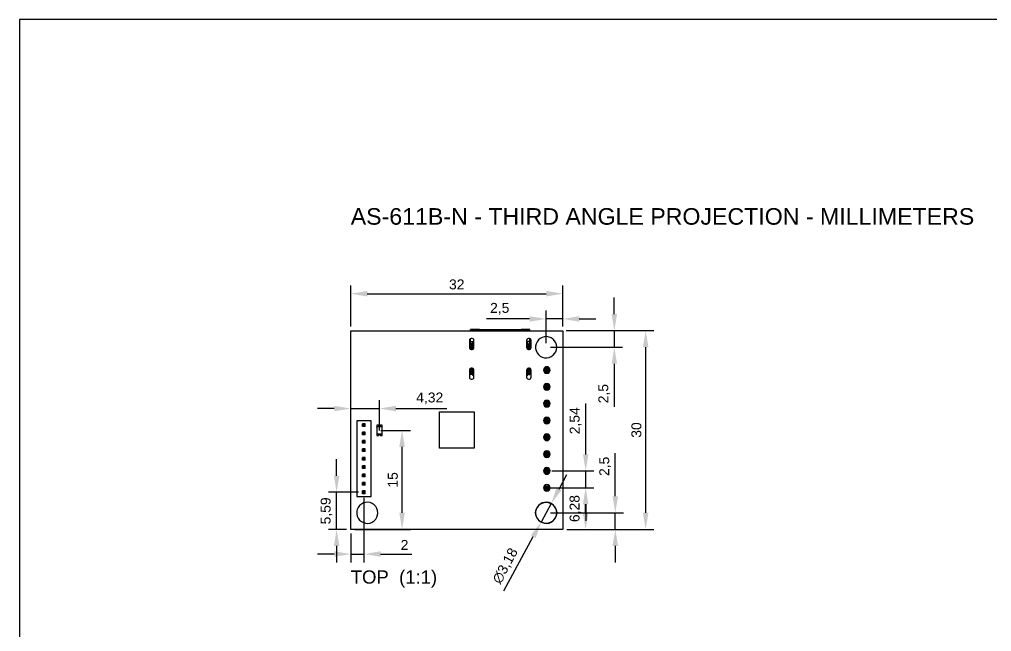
# Model space of a CAD drawing. Header units: millimetres. Extents: x -50 to 227, y -72 to 118.
# Drawn here: x -50 to 96.7, y 25.6 to 118 of the extents above; entities that cross this region are included whole.
import ezdxf

# ---------------------------------------------------------------- set-up
doc = ezdxf.new("R2010")
doc.units = ezdxf.units.MM
for name, color, linetype in [('LABELS', 7, 'Continuous'), ('SHEET_A4', 7, 'Continuous'), ('VISIBLE', 7, 'Continuous')]:
    doc.layers.add(name, color=color, linetype=linetype)
doc.styles.get("Standard").update_dxf_attribs({"font": 'arial.ttf'})
doc.dimstyles.get("Standard").update_dxf_attribs({"dimtxt": 2.5, "dimasz": 2.5, "dimexe": 1.25, "dimexo": 0.625, "dimtad": 1, "dimcen": 2.5, "dimazin": 3, "dimtfac": 1, "dimtmove": 0, "dimatfit": 3})

# ---------------------------------------------------------------- blocks, each defined once
blk = doc.blocks.new('*D0')
at = {"color": 0, "lineweight": -2, "transparency": 16777216}
for p, q in [((29.5, 69.13), (29.5, 74.03)), ((32, 71.63), (32, 74.03)), ((27, 72.78), (20.48, 72.78)), ((32, 72.78), (29.5, 72.78)), ((34.5, 72.78), (37, 72.78))]:
    blk.add_line(p, q, dxfattribs=at)
at = {"color": 0, "transparency": 16777216}
for points in [[(27, 73.2), (27, 72.37), (29.5, 72.78)], [(34.5, 73.2), (34.5, 72.37), (32, 72.78)]]:
    blk.add_solid(points, dxfattribs=at)
at = {"layer": 'Defpoints', "color": 0, "transparency": 16777216}
for p in [(29.5, 72.78), (32, 71.01), (29.5, 68.51)]:
    blk.add_point(p, dxfattribs=at)
at = {"color": 0, "transparency": 16777216, "insert": (22.49, 74.31), "char_height": 1.5, "attachment_point": 5}
blk.add_mtext('2,5', dxfattribs=at)
blk = doc.blocks.new('*D2')
at = {"color": 0, "lineweight": -2, "transparency": 16777216}
for p, q in [((39.93, 46.01), (39.93, 52.53)), ((30.13, 43.51), (41.18, 43.51)), ((39.93, 41.01), (39.93, 43.51)), ((32.63, 41.01), (41.18, 41.01)), ((39.93, 38.51), (39.93, 36.01))]:
    blk.add_line(p, q, dxfattribs=at)
at = {"color": 0, "transparency": 16777216}
for points in [[(39.51, 46.01), (40.35, 46.01), (39.93, 43.51)], [(39.51, 38.51), (40.35, 38.51), (39.93, 41.01)]]:
    blk.add_solid(points, dxfattribs=at)
at = {"layer": 'Defpoints', "color": 0, "transparency": 16777216}
for p in [(29.5, 43.51), (39.93, 43.51), (32, 41.01)]:
    blk.add_point(p, dxfattribs=at)
at = {"color": 0, "transparency": 16777216, "insert": (38.4, 50.52), "char_height": 1.5, "attachment_point": 5, "rotation": 90}
blk.add_mtext('2,5', dxfattribs=at)
blk = doc.blocks.new('*D3')
at = {"color": 0, "lineweight": -2, "transparency": 16777216}
for p, q in [((30.1, 47.29), (36.7, 47.29)), ((35.45, 43.51), (35.45, 44.79)), ((32.63, 41.01), (36.7, 41.01))]:
    blk.add_line(p, q, dxfattribs=at)
at = {"color": 0, "transparency": 16777216}
for points in [[(35.03, 44.79), (35.87, 44.79), (35.45, 47.29)], [(35.03, 43.51), (35.87, 43.51), (35.45, 41.01)]]:
    blk.add_solid(points, dxfattribs=at)
at = {"layer": 'Defpoints', "color": 0, "transparency": 16777216}
for p in [(29.48, 47.29), (35.45, 47.29), (32, 41.01)]:
    blk.add_point(p, dxfattribs=at)
at = {"color": 0, "transparency": 16777216, "insert": (33.92, 44.15), "char_height": 1.5, "attachment_point": 5, "rotation": 90}
blk.add_mtext('6,28', dxfattribs=at)
blk = doc.blocks.new('*D4')
at = {"color": 0, "lineweight": -2, "transparency": 16777216}
for p, q in [((35.46, 52.33), (35.46, 59.99)), ((30.35, 49.83), (36.71, 49.83)), ((35.46, 47.29), (35.46, 49.83)), ((30.23, 47.29), (36.71, 47.29)), ((35.46, 44.79), (35.46, 42.29))]:
    blk.add_line(p, q, dxfattribs=at)
at = {"color": 0, "transparency": 16777216}
for points in [[(35.05, 52.33), (35.88, 52.33), (35.46, 49.83)], [(35.05, 44.79), (35.88, 44.79), (35.46, 47.29)]]:
    blk.add_solid(points, dxfattribs=at)
at = {"layer": 'Defpoints', "color": 0, "transparency": 16777216}
for p in [(29.73, 49.83), (35.46, 49.83), (29.6, 47.29)]:
    blk.add_point(p, dxfattribs=at)
at = {"color": 0, "transparency": 16777216, "insert": (33.94, 57.41), "char_height": 1.5, "attachment_point": 5, "rotation": 90}
blk.add_mtext('2,54', dxfattribs=at)
blk = doc.blocks.new('*D5')
at = {"color": 0, "lineweight": -2, "transparency": 16777216}
for p, q in [((39.78, 73.51), (39.78, 76.01)), ((32.63, 71.01), (41.03, 71.01)), ((39.78, 71.01), (39.78, 68.51)), ((30.13, 68.51), (41.03, 68.51)), ((39.78, 66.01), (39.78, 59.49))]:
    blk.add_line(p, q, dxfattribs=at)
at = {"color": 0, "transparency": 16777216}
for points in [[(39.37, 73.51), (40.2, 73.51), (39.78, 71.01)], [(39.37, 66.01), (40.2, 66.01), (39.78, 68.51)]]:
    blk.add_solid(points, dxfattribs=at)
at = {"layer": 'Defpoints', "color": 0, "transparency": 16777216}
for p in [(32, 71.01), (29.5, 68.51), (39.78, 68.51)]:
    blk.add_point(p, dxfattribs=at)
at = {"color": 0, "transparency": 16777216, "insert": (38.26, 61.5), "char_height": 1.5, "attachment_point": 5, "rotation": 90}
blk.add_mtext('2,5', dxfattribs=at)
blk = doc.blocks.new('*D6')
at = {"color": 0, "lineweight": -2, "transparency": 16777216}
for p, q in [((32.51, 71.01), (45.76, 71.01)), ((44.51, 68.51), (44.51, 43.51)), ((32.63, 41.01), (45.76, 41.01))]:
    blk.add_line(p, q, dxfattribs=at)
at = {"color": 0, "transparency": 16777216}
for points in [[(44.1, 68.51), (44.93, 68.51), (44.51, 71.01)], [(44.1, 43.51), (44.93, 43.51), (44.51, 41.01)]]:
    blk.add_solid(points, dxfattribs=at)
at = {"layer": 'Defpoints', "color": 0, "transparency": 16777216}
for p in [(31.89, 71.01), (32, 41.01), (44.51, 41.01)]:
    blk.add_point(p, dxfattribs=at)
at = {"color": 0, "transparency": 16777216, "insert": (43.12, 56.01), "char_height": 1.5, "attachment_point": 5, "rotation": 90}
blk.add_mtext('30', dxfattribs=at)
blk = doc.blocks.new('*D7')
at = {"color": 0, "lineweight": -2, "transparency": 16777216}
for p, q in [((0, 71.63), (0, 77.84)), ((32, 71.63), (32, 77.84)), ((2.5, 76.59), (29.5, 76.59))]:
    blk.add_line(p, q, dxfattribs=at)
at = {"color": 0, "transparency": 16777216}
for points in [[(2.5, 77.01), (2.5, 76.17), (0, 76.59)], [(29.5, 77.01), (29.5, 76.17), (32, 76.59)]]:
    blk.add_solid(points, dxfattribs=at)
at = {"layer": 'Defpoints', "color": 0, "transparency": 16777216}
for p in [(32, 76.59), (0, 71.01), (32, 71.01)]:
    blk.add_point(p, dxfattribs=at)
at = {"color": 0, "transparency": 16777216, "insert": (16, 77.98), "char_height": 1.5, "attachment_point": 5}
blk.add_mtext('32', dxfattribs=at)
blk = doc.blocks.new('*D8')
at = {"color": 0, "lineweight": -2, "transparency": 16777216}
for p, q in [((-2.13, 49.1), (-2.13, 51.6)), ((1.17, 46.6), (-3.38, 46.6)), ((-2.13, 41.01), (-2.13, 46.6)), ((-0.63, 41.01), (-3.38, 41.01)), ((-2.13, 38.51), (-2.13, 36.01))]:
    blk.add_line(p, q, dxfattribs=at)
at = {"color": 0, "transparency": 16777216}
for points in [[(-2.54, 49.1), (-1.71, 49.1), (-2.13, 46.6)], [(-2.54, 38.51), (-1.71, 38.51), (-2.13, 41.01)]]:
    blk.add_solid(points, dxfattribs=at)
at = {"layer": 'Defpoints', "color": 0, "transparency": 16777216}
for p in [(-2.13, 46.6), (1.8, 46.6), (0, 41.01)]:
    blk.add_point(p, dxfattribs=at)
at = {"color": 0, "transparency": 16777216, "insert": (-3.65, 43.8), "char_height": 1.5, "attachment_point": 5, "rotation": 90}
blk.add_mtext('5,59', dxfattribs=at)
blk = doc.blocks.new('*D9')
at = {"color": 0, "lineweight": -2, "transparency": 16777216}
for p, q in [((2, 45.77), (2, 36.03)), ((0, 40.38), (0, 36.03)), ((-2.5, 37.28), (-5, 37.28)), ((0, 37.28), (2, 37.28)), ((4.5, 37.28), (9.24, 37.28))]:
    blk.add_line(p, q, dxfattribs=at)
at = {"color": 0, "transparency": 16777216}
for points in [[(-2.5, 37.7), (-2.5, 36.86), (0, 37.28)], [(4.5, 37.7), (4.5, 36.86), (2, 37.28)]]:
    blk.add_solid(points, dxfattribs=at)
at = {"layer": 'Defpoints', "color": 0, "transparency": 16777216}
for p in [(2, 46.39), (0, 41.01), (2, 37.28)]:
    blk.add_point(p, dxfattribs=at)
at = {"color": 0, "transparency": 16777216, "insert": (8.12, 38.66), "char_height": 1.5, "attachment_point": 5}
blk.add_mtext('2', dxfattribs=at)
blk = doc.blocks.new('*D10')
at = {"color": 0, "lineweight": -2, "transparency": 16777216}
for p, q in [((4.55, 55.96), (9, 55.96)), ((7.75, 43.51), (7.75, 53.46)), ((0.63, 41.01), (9, 41.01))]:
    blk.add_line(p, q, dxfattribs=at)
at = {"color": 0, "transparency": 16777216}
for points in [[(7.33, 53.46), (8.17, 53.46), (7.75, 55.96)], [(7.33, 43.51), (8.17, 43.51), (7.75, 41.01)]]:
    blk.add_solid(points, dxfattribs=at)
at = {"layer": 'Defpoints', "color": 0, "transparency": 16777216}
for p in [(3.92, 55.96), (7.75, 55.96), (0, 41.01)]:
    blk.add_point(p, dxfattribs=at)
at = {"color": 0, "transparency": 16777216, "insert": (6.36, 48.48), "char_height": 1.5, "attachment_point": 5, "rotation": 90}
blk.add_mtext('15', dxfattribs=at)
blk = doc.blocks.new('*D11')
at = {"color": 0, "lineweight": -2, "transparency": 16777216}
for p, q in [((0, 41.63), (0, 60.5)), ((4.32, 55.93), (4.32, 60.5)), ((-2.5, 59.25), (-5, 59.25)), ((0, 59.25), (4.32, 59.25)), ((6.82, 59.25), (14.52, 59.25))]:
    blk.add_line(p, q, dxfattribs=at)
at = {"color": 0, "transparency": 16777216}
for points in [[(-2.5, 59.67), (-2.5, 58.83), (0, 59.25)], [(6.82, 59.67), (6.82, 58.83), (4.32, 59.25)]]:
    blk.add_solid(points, dxfattribs=at)
at = {"layer": 'Defpoints', "color": 0, "transparency": 16777216}
for p in [(4.32, 59.25), (4.32, 55.31), (0, 41.01)]:
    blk.add_point(p, dxfattribs=at)
at = {"color": 0, "transparency": 16777216, "insert": (11.92, 60.78), "char_height": 1.5, "attachment_point": 5}
blk.add_mtext('4,32', dxfattribs=at)
blk = doc.blocks.new('*D13')
at = {"color": 0, "lineweight": -2, "transparency": 16777216}
for p, q in [((31.45, 47.1), (32.64, 49.3)), ((30.26, 44.91), (28.74, 42.11)), ((23.13, 31.75), (27.55, 39.91))]:
    blk.add_line(p, q, dxfattribs=at)
at = {"color": 0, "transparency": 16777216}
for points in [[(31.08, 47.3), (31.81, 46.91), (30.26, 44.91)], [(27.19, 40.11), (27.92, 39.71), (28.74, 42.11)]]:
    blk.add_solid(points, dxfattribs=at)
at = {"layer": 'Defpoints', "color": 0, "transparency": 16777216}
for p in [(30.26, 44.91), (28.74, 42.11)]:
    blk.add_point(p, dxfattribs=at)
at = {"color": 0, "transparency": 16777216, "insert": (23.38, 35.47), "char_height": 1.5, "attachment_point": 5, "rotation": 61.5594}
blk.add_mtext('∅3,18', dxfattribs=at)

msp = doc.modelspace()

# ---------------------------------------------------------------- linework, layer by layer
msp.add_circle((29.5, 43.508), 1.591)
at = {"layer": 'SHEET_A4'}
msp.add_lwpolyline([(-50, -72), (227, -72), (227, 118), (-50, 118)], close=True, dxfattribs=at)
at = {"layer": 'VISIBLE'}
for points in [[(0, 41.008), (0, 71.008)], [(0, 71.008), (32, 71.008)], [(18.1, 71.208), (18.126, 71.208), (18.201, 71.208), (18.489, 71.208), (19.43, 71.208)], [(19.43, 71.208), (18.489, 71.208), (18.201, 71.208), (18.126, 71.208), (18.1, 71.208)], [(18.1, 71.008), (18.1, 71.208)], [(18.1, 71.008), (18.1, 71.208)], [(19.43, 71.208), (18.596, 71.208), (18.34, 71.208), (18.273, 71.208), (18.25, 71.208)], [(18.25, 71.208), (18.273, 71.208), (18.34, 71.208), (18.596, 71.208), (19.43, 71.208)], [(19.43, 71.208), (22.9, 71.208)], [(19.43, 71.208), (25.71, 71.208)], [(22.9, 71.208), (22.9, 71.008)], [(22.92, 71.208), (25.71, 71.208)], [(22.92, 71.008), (22.92, 71.208)], [(25.71, 71.208), (26.544, 71.208), (26.8, 71.208), (26.867, 71.208), (26.89, 71.208)], [(27.04, 71.208), (27.014, 71.208), (26.939, 71.208), (26.65, 71.208), (25.71, 71.208)], [(26.89, 71.208), (26.867, 71.208), (26.8, 71.208), (26.544, 71.208), (25.71, 71.208)], [(25.71, 71.208), (26.65, 71.208), (26.939, 71.208), (27.014, 71.208), (27.04, 71.208)], [(27.04, 71.008), (27.04, 71.208)], [(27.04, 71.008), (27.04, 71.208)], [(32, 71.008), (32, 41.008)], [(18.6, 69.508), (18.565, 69.659), (18.468, 69.781), (18.328, 69.849), (18.172, 69.849), (18.032, 69.781), (17.935, 69.659), (17.9, 69.508)], [(17.9, 69.508), (17.9, 68.508)], [(18.1, 69.358), (18.1, 69.824)], [(18.1, 69.358), (18.1, 69.824)], [(18.1, 69.008), (18.1, 69.012), (18.1, 69.025), (18.1, 69.046), (18.1, 69.073), (18.1, 69.107), (18.1, 69.144), (18.1, 69.183), (18.1, 69.222), (18.1, 69.259), (18.1, 69.292), (18.1, 69.319), (18.1, 69.34), (18.1, 69.353), (18.1, 69.358)], [(18.1, 69.358), (18.133, 69.358), (18.231, 69.358), (18.6, 69.358)], [(18.1, 69.008), (18.109, 69.008)], [(18.4, 69.008), (18.1, 69.008)], [(18.1, 69.008), (18.1, 69.008)], [(18.1, 68.208), (18.1, 69.008)], [(18.391, 69.008), (18.109, 69.008)], [(18.109, 69.008), (18.115, 68.994), (18.121, 68.949), (18.126, 68.808)], [(18.374, 68.808), (18.379, 68.949), (18.385, 68.994), (18.391, 69.008)], [(18.391, 69.008), (18.4, 69.008)], [(18.4, 69.008), (18.4, 69.012), (18.4, 69.025), (18.4, 69.046), (18.4, 69.073), (18.4, 69.107), (18.4, 69.144), (18.4, 69.182), (18.4, 69.221), (18.4, 69.258), (18.4, 69.292), (18.4, 69.319), (18.4, 69.34), (18.4, 69.353), (18.4, 69.358)], [(18.4, 69.008), (18.4, 69.008)], [(18.4, 69.008), (18.4, 68.208)], [(18.6, 68.508), (18.6, 69.508)], [(27.24, 69.508), (27.205, 69.659), (27.108, 69.781), (26.968, 69.849), (26.812, 69.849), (26.672, 69.781), (26.575, 69.659), (26.54, 69.508)], [(26.54, 69.508), (26.54, 68.508)], [(27.04, 69.358), (27.007, 69.358), (26.908, 69.358), (26.54, 69.358)], [(26.74, 69.008), (26.74, 69.012), (26.74, 69.025), (26.74, 69.046), (26.74, 69.073), (26.74, 69.107), (26.74, 69.144), (26.74, 69.182), (26.74, 69.221), (26.74, 69.258), (26.74, 69.292), (26.74, 69.319), (26.74, 69.34), (26.74, 69.353), (26.74, 69.358)], [(26.74, 69.008), (27.04, 69.008)], [(26.74, 69.008), (26.749, 69.008)], [(26.74, 69.008), (26.74, 69.008)], [(26.74, 68.208), (26.74, 69.008)], [(26.749, 69.008), (27.031, 69.008)], [(26.749, 69.008), (26.755, 68.994), (26.761, 68.949), (26.766, 68.808)], [(27.014, 68.808), (27.019, 68.949), (27.025, 68.994), (27.031, 69.008)], [(27.031, 69.008), (27.04, 69.008)], [(27.04, 69.358), (27.04, 69.824)], [(27.04, 69.358), (27.04, 69.824)], [(27.04, 69.008), (27.04, 69.012), (27.04, 69.025), (27.04, 69.046), (27.04, 69.073), (27.04, 69.107), (27.04, 69.144), (27.04, 69.183), (27.04, 69.222), (27.04, 69.259), (27.04, 69.292), (27.04, 69.319), (27.04, 69.34), (27.04, 69.353), (27.04, 69.358)], [(27.04, 69.008), (27.04, 69.008)], [(27.04, 69.008), (27.04, 68.208)], [(27.24, 68.508), (27.24, 69.508)], [(31.1, 68.508), (31.063, 68.851), (30.952, 69.179), (30.774, 69.476), (30.536, 69.727), (30.249, 69.921), (29.928, 70.049), (29.587, 70.105), (29.241, 70.086), (28.908, 69.994), (28.602, 69.832), (28.338, 69.608), (28.129, 69.332), (27.984, 69.018), (27.909, 68.681), (27.909, 68.335), (27.984, 67.997), (28.129, 67.683), (28.338, 67.407), (28.602, 67.183), (28.908, 67.021), (29.241, 66.929), (29.587, 66.91), (29.928, 66.966), (30.249, 67.094), (30.536, 67.288), (30.774, 67.539), (30.952, 67.836), (31.063, 68.164), (31.1, 68.508)], [(17.9, 68.508), (17.935, 68.356), (18.032, 68.234), (18.172, 68.166), (18.328, 68.166), (18.468, 68.234), (18.565, 68.356), (18.6, 68.508)], [(18.1, 68.191), (18.1, 68.194), (18.1, 68.196), (18.1, 68.197), (18.1, 68.199), (18.1, 68.201), (18.1, 68.202), (18.1, 68.203), (18.1, 68.205), (18.1, 68.205), (18.1, 68.206), (18.1, 68.207), (18.1, 68.207), (18.1, 68.208), (18.1, 68.208)], [(18.109, 68.208), (18.1, 68.208)], [(18.126, 68.408), (18.121, 68.266), (18.115, 68.222), (18.109, 68.208)], [(18.391, 68.208), (18.109, 68.208)], [(18.126, 68.808), (18.126, 68.408)], [(18.374, 68.408), (18.374, 68.808)], [(18.391, 68.208), (18.385, 68.222), (18.379, 68.266), (18.374, 68.408)], [(18.4, 68.208), (18.391, 68.208)], [(18.4, 68.191), (18.4, 68.193), (18.4, 68.196), (18.4, 68.197), (18.4, 68.199), (18.4, 68.201), (18.4, 68.202), (18.4, 68.203), (18.4, 68.205), (18.4, 68.205), (18.4, 68.206), (18.4, 68.207), (18.4, 68.207), (18.4, 68.208), (18.4, 68.208)], [(26.54, 68.508), (26.575, 68.356), (26.672, 68.234), (26.812, 68.166), (26.968, 68.166), (27.108, 68.234), (27.205, 68.356), (27.24, 68.508)], [(26.749, 68.208), (26.74, 68.208)], [(26.74, 68.191), (26.74, 68.194), (26.74, 68.196), (26.74, 68.197), (26.74, 68.199), (26.74, 68.201), (26.74, 68.202), (26.74, 68.203), (26.74, 68.205), (26.74, 68.205), (26.74, 68.206), (26.74, 68.207), (26.74, 68.207), (26.74, 68.208), (26.74, 68.208)], [(26.766, 68.408), (26.761, 68.266), (26.755, 68.222), (26.749, 68.208)], [(26.749, 68.208), (27.031, 68.208)], [(26.766, 68.808), (26.766, 68.408)], [(27.014, 68.408), (27.014, 68.808)], [(27.031, 68.208), (27.025, 68.222), (27.019, 68.266), (27.014, 68.408)], [(27.04, 68.208), (27.031, 68.208)], [(27.04, 68.191), (27.04, 68.193), (27.04, 68.196), (27.04, 68.197), (27.04, 68.199), (27.04, 68.201), (27.04, 68.202), (27.04, 68.203), (27.04, 68.205), (27.04, 68.205), (27.04, 68.206), (27.04, 68.207), (27.04, 68.207), (27.04, 68.208), (27.04, 68.208)], [(18.6, 65.008), (18.565, 65.159), (18.468, 65.281), (18.328, 65.349), (18.172, 65.349), (18.032, 65.281), (17.935, 65.159), (17.9, 65.008)], [(17.9, 65.008), (17.9, 64.008)], [(18.1, 65.208), (18.1, 65.208), (18.1, 65.21), (18.1, 65.214), (18.1, 65.219), (18.1, 65.225), (18.1, 65.232), (18.1, 65.24), (18.1, 65.25), (18.1, 65.26), (18.1, 65.271), (18.1, 65.284), (18.1, 65.296), (18.1, 65.31), (18.1, 65.324)], [(18.1, 65.208), (18.109, 65.208)], [(18.4, 65.208), (18.1, 65.208)], [(18.1, 65.208), (18.1, 65.208)], [(18.1, 64.408), (18.1, 65.208)], [(18.391, 65.208), (18.109, 65.208)], [(18.109, 65.208), (18.115, 65.194), (18.121, 65.149), (18.126, 65.008)], [(18.126, 64.608), (18.121, 64.466), (18.115, 64.422), (18.109, 64.408)], [(18.126, 65.008), (18.126, 64.608)], [(18.25, 64.408), (18.258, 64.422), (18.284, 64.466), (18.365, 64.608)], [(18.365, 64.608), (18.374, 64.622)], [(18.374, 65.008), (18.379, 65.149), (18.385, 65.194), (18.391, 65.208)], [(18.374, 64.622), (18.374, 65.008)], [(18.4, 64.667), (18.374, 64.622)], [(18.391, 65.208), (18.4, 65.208)], [(18.4, 65.324), (18.4, 65.208)], [(18.4, 65.208), (18.4, 64.667)], [(18.4, 64.667), (18.4, 64.308)], [(18.6, 64.008), (18.6, 65.008)], [(27.24, 65.008), (27.205, 65.159), (27.108, 65.281), (26.968, 65.349), (26.812, 65.349), (26.672, 65.281), (26.575, 65.159), (26.54, 65.008)], [(26.54, 65.008), (26.54, 64.008)], [(26.74, 65.208), (26.74, 65.324)], [(26.74, 65.208), (27.04, 65.208)], [(26.74, 65.208), (26.749, 65.208)], [(26.74, 64.667), (26.74, 65.208)], [(26.766, 64.622), (26.74, 64.667)], [(26.74, 64.308), (26.74, 64.667)], [(26.749, 65.208), (27.031, 65.208)], [(26.749, 65.208), (26.755, 65.194), (26.761, 65.149), (26.766, 65.008)], [(26.766, 65.008), (26.766, 64.622)], [(26.766, 64.622), (26.774, 64.608)], [(26.774, 64.608), (26.856, 64.466), (26.882, 64.422), (26.89, 64.408)], [(27.014, 65.008), (27.019, 65.149), (27.025, 65.194), (27.031, 65.208)], [(27.014, 64.608), (27.014, 65.008)], [(27.031, 64.408), (27.025, 64.422), (27.019, 64.466), (27.014, 64.608)], [(27.031, 65.208), (27.04, 65.208)], [(27.04, 65.208), (27.04, 65.208), (27.04, 65.21), (27.04, 65.214), (27.04, 65.219), (27.04, 65.225), (27.04, 65.232), (27.04, 65.24), (27.04, 65.25), (27.04, 65.26), (27.04, 65.272), (27.04, 65.284), (27.04, 65.297), (27.04, 65.31), (27.04, 65.324)], [(27.04, 65.208), (27.04, 65.208)], [(27.04, 65.208), (27.04, 64.408)], [(27.24, 64.008), (27.24, 65.008)], [(30.1, 65.068), (30.062, 65.259), (29.954, 65.421), (29.791, 65.529), (29.6, 65.568), (29.409, 65.529), (29.246, 65.421), (29.138, 65.259), (29.1, 65.068), (29.138, 64.876), (29.246, 64.714), (29.409, 64.606), (29.6, 64.568), (29.791, 64.606), (29.954, 64.714), (30.062, 64.876), (30.1, 65.068)], [(29.285, 65.383), (29.285, 64.753)], [(29.475, 65.193), (29.285, 65.383)], [(29.915, 65.383), (29.285, 65.383)], [(29.285, 64.753), (29.475, 64.943)], [(29.285, 64.753), (29.915, 64.753)], [(29.285, 64.753), (29.285, 64.753)], [(29.285, 64.753), (29.285, 64.753)], [(29.285, 64.753), (29.285, 64.753)], [(29.285, 64.753), (29.915, 64.753)], [(29.915, 64.753), (29.285, 64.753)], [(29.285, 64.753), (29.285, 64.753)], [(29.725, 65.193), (29.475, 65.193)], [(29.475, 65.193), (29.475, 64.943)], [(29.475, 64.943), (29.725, 64.943)], [(29.915, 65.383), (29.725, 65.193)], [(29.725, 64.943), (29.725, 65.193)], [(29.915, 64.753), (29.725, 64.943)], [(29.915, 64.753), (29.915, 65.383)], [(29.915, 64.753), (29.915, 64.753)], [(29.915, 64.753), (29.915, 64.753)], [(29.915, 64.753), (29.915, 64.753)], [(29.915, 64.753), (29.915, 64.753)], [(17.9, 64.008), (17.935, 63.856), (18.032, 63.734), (18.172, 63.666), (18.328, 63.666), (18.468, 63.734), (18.565, 63.856), (18.6, 64.008)], [(18.25, 64.408), (18.138, 64.408), (18.1, 64.408)], [(18.109, 64.408), (18.1, 64.408)], [(18.25, 64.408), (18.109, 64.408)], [(18.4, 64.408), (18.288, 64.408), (18.25, 64.408)], [(18.4, 64.308), (18.6, 64.308)], [(26.54, 64.308), (26.74, 64.308)], [(26.54, 64.008), (26.575, 63.856), (26.672, 63.734), (26.812, 63.666), (26.968, 63.666), (27.108, 63.734), (27.205, 63.856), (27.24, 64.008)], [(26.89, 64.408), (26.852, 64.408), (26.74, 64.408)], [(26.89, 64.408), (27.031, 64.408)], [(27.04, 64.408), (27.002, 64.408), (26.89, 64.408)], [(27.04, 64.408), (27.031, 64.408)], [(30.1, 62.528), (30.062, 62.719), (29.954, 62.881), (29.791, 62.989), (29.6, 63.028), (29.409, 62.989), (29.246, 62.881), (29.138, 62.719), (29.1, 62.528), (29.138, 62.336), (29.246, 62.174), (29.409, 62.066), (29.6, 62.028), (29.791, 62.066), (29.954, 62.174), (30.062, 62.336), (30.1, 62.528)], [(29.285, 62.843), (29.285, 62.213)], [(29.475, 62.653), (29.285, 62.843)], [(29.915, 62.843), (29.285, 62.843)], [(29.285, 62.213), (29.475, 62.403)], [(29.285, 62.213), (29.915, 62.213)], [(29.285, 62.213), (29.285, 62.213)], [(29.285, 62.213), (29.285, 62.213)], [(29.915, 62.213), (29.285, 62.213)], [(29.285, 62.213), (29.915, 62.213)], [(29.285, 62.213), (29.285, 62.213)], [(29.285, 62.213), (29.285, 62.213)], [(29.725, 62.653), (29.475, 62.653)], [(29.475, 62.653), (29.475, 62.403)], [(29.475, 62.403), (29.725, 62.403)], [(29.915, 62.843), (29.725, 62.653)], [(29.725, 62.403), (29.725, 62.653)], [(29.915, 62.213), (29.725, 62.403)], [(29.915, 62.213), (29.915, 62.843)], [(29.915, 62.213), (29.915, 62.213)], [(29.915, 62.213), (29.915, 62.213)], [(29.915, 62.213), (29.915, 62.213)], [(29.915, 62.213), (29.915, 62.213)], [(30.1, 59.988), (30.062, 60.179), (29.954, 60.341), (29.791, 60.449), (29.6, 60.488), (29.409, 60.449), (29.246, 60.341), (29.138, 60.179), (29.1, 59.988), (29.138, 59.796), (29.246, 59.634), (29.409, 59.526), (29.6, 59.488), (29.791, 59.526), (29.954, 59.634), (30.062, 59.796), (30.1, 59.988)], [(29.285, 60.303), (29.285, 59.673)], [(29.475, 60.113), (29.285, 60.303)], [(29.915, 60.303), (29.285, 60.303)], [(29.915, 60.303), (29.725, 60.113)], [(29.915, 59.673), (29.915, 60.303)], [(13.391, 58.758), (13.391, 58.758)], [(13.391, 58.758), (13.391, 58.758)], [(13.391, 58.758), (18.625, 58.758)], [(13.391, 58.758), (13.391, 58.758)], [(13.4, 53.258), (13.391, 58.758)], [(18.625, 58.758), (18.625, 53.258)], [(29.285, 59.673), (29.475, 59.863)], [(29.285, 59.673), (29.915, 59.673)], [(29.285, 59.673), (29.285, 59.673)], [(29.285, 59.673), (29.285, 59.673)], [(29.915, 59.673), (29.285, 59.673)], [(29.285, 59.673), (29.915, 59.673)], [(29.285, 59.673), (29.285, 59.673)], [(29.285, 59.673), (29.285, 59.673)], [(29.725, 60.113), (29.475, 60.113)], [(29.475, 60.113), (29.475, 59.863)], [(29.475, 59.863), (29.725, 59.863)], [(29.725, 59.863), (29.725, 60.113)], [(29.915, 59.673), (29.725, 59.863)], [(29.915, 59.673), (29.915, 59.673)], [(29.915, 59.673), (29.915, 59.673)], [(29.915, 59.673), (29.915, 59.673)], [(29.915, 59.673), (29.915, 59.673)], [(3.079, 57.393), (0.92, 57.393)], [(0.92, 57.393), (0.92, 45.963)], [(3.079, 45.963), (3.079, 57.393)], [(30.1, 57.448), (30.062, 57.639), (29.954, 57.801), (29.791, 57.909), (29.6, 57.948), (29.409, 57.909), (29.246, 57.801), (29.138, 57.639), (29.1, 57.448), (29.138, 57.256), (29.246, 57.094), (29.409, 56.986), (29.6, 56.948), (29.791, 56.986), (29.954, 57.094), (30.062, 57.256), (30.1, 57.448)], [(29.285, 57.763), (29.285, 57.133)], [(29.475, 57.573), (29.285, 57.763)], [(29.915, 57.763), (29.285, 57.763)], [(29.285, 57.133), (29.475, 57.323)], [(29.725, 57.573), (29.475, 57.573)], [(29.475, 57.573), (29.475, 57.323)], [(29.475, 57.323), (29.725, 57.323)], [(29.915, 57.763), (29.725, 57.573)], [(29.725, 57.323), (29.725, 57.573)], [(29.915, 57.133), (29.725, 57.323)], [(29.915, 57.133), (29.915, 57.763)], [(1.796, 56.555), (1.796, 56.961)], [(1.796, 56.961), (1.928, 56.829)], [(2.203, 56.961), (1.796, 56.961)], [(1.928, 56.687), (1.796, 56.555)], [(2.203, 56.555), (1.796, 56.555)], [(1.928, 56.687), (1.928, 56.829)], [(2.071, 56.829), (1.928, 56.829)], [(2.071, 56.687), (1.928, 56.687)], [(2.071, 56.829), (2.203, 56.961)], [(2.071, 56.687), (2.071, 56.829)], [(2.203, 56.555), (2.071, 56.687)], [(2.203, 56.555), (2.203, 56.961)], [(3.925, 56.758), (3.925, 56.508)], [(4.075, 56.758), (3.925, 56.758)], [(3.925, 56.508), (3.925, 55.408)], [(3.925, 56.458), (3.94, 56.493), (3.975, 56.508)], [(3.925, 56.458), (3.925, 55.457)], [(4.675, 56.508), (3.975, 56.508)], [(4.175, 56.758), (4.075, 56.758)], [(4.475, 56.758), (4.463, 56.7), (4.431, 56.652), (4.382, 56.619), (4.325, 56.608), (4.268, 56.619), (4.219, 56.652), (4.186, 56.7), (4.175, 56.758)], [(4.575, 56.758), (4.475, 56.758)], [(4.725, 56.758), (4.575, 56.758)], [(4.675, 56.508), (4.71, 56.493), (4.725, 56.458)], [(4.725, 56.508), (4.725, 56.758)], [(4.725, 56.46), (4.725, 56.508)], [(4.725, 55.457), (4.725, 56.458)], [(29.285, 57.133), (29.915, 57.133)], [(29.285, 57.133), (29.285, 57.133)], [(29.285, 57.133), (29.285, 57.133)], [(29.915, 57.133), (29.285, 57.133)], [(29.285, 57.133), (29.915, 57.133)], [(29.285, 57.133), (29.285, 57.133)], [(29.285, 57.133), (29.285, 57.133)], [(29.915, 57.133), (29.915, 57.133)], [(29.915, 57.133), (29.915, 57.133)], [(29.915, 57.133), (29.915, 57.133)], [(29.915, 57.133), (29.915, 57.133)], [(1.796, 55.691), (1.928, 55.559)], [(1.796, 55.285), (1.796, 55.691)], [(2.203, 55.691), (1.796, 55.691)], [(1.928, 55.417), (1.796, 55.285)], [(2.203, 55.285), (1.796, 55.285)], [(1.796, 54.421), (1.928, 54.289)], [(1.796, 54.015), (1.796, 54.421)], [(2.203, 54.421), (1.796, 54.421)], [(1.928, 55.417), (1.928, 55.559)], [(1.928, 55.559), (2.071, 55.559)], [(2.071, 55.417), (1.928, 55.417)], [(1.928, 54.147), (1.928, 54.289)], [(1.928, 54.289), (2.071, 54.289)], [(2.071, 55.559), (2.203, 55.691)], [(2.071, 55.417), (2.071, 55.559)], [(2.203, 55.285), (2.071, 55.417)], [(2.071, 54.289), (2.203, 54.421)], [(2.071, 54.147), (2.071, 54.289)], [(2.203, 55.285), (2.203, 55.691)], [(2.203, 54.015), (2.203, 54.421)], [(3.975, 55.408), (3.94, 55.422), (3.925, 55.457)], [(3.925, 55.408), (3.925, 55.158)], [(3.925, 55.158), (4.075, 55.158)], [(3.975, 55.408), (4.675, 55.408)], [(4.075, 55.158), (4.175, 55.158)], [(4.175, 55.158), (4.186, 55.215), (4.219, 55.264), (4.268, 55.296), (4.325, 55.308), (4.382, 55.296), (4.431, 55.264), (4.463, 55.215), (4.475, 55.158)], [(4.475, 55.158), (4.575, 55.158)], [(4.575, 55.158), (4.725, 55.158)], [(4.725, 55.457), (4.71, 55.422), (4.675, 55.408)], [(4.725, 55.408), (4.725, 55.455)], [(4.725, 55.158), (4.725, 55.408)], [(30.1, 54.908), (30.062, 55.099), (29.954, 55.261), (29.791, 55.369), (29.6, 55.408), (29.409, 55.369), (29.246, 55.261), (29.138, 55.099), (29.1, 54.908), (29.138, 54.716), (29.246, 54.554), (29.409, 54.446), (29.6, 54.408), (29.791, 54.446), (29.954, 54.554), (30.062, 54.716), (30.1, 54.908)], [(29.285, 55.223), (29.285, 54.593)], [(29.475, 55.033), (29.285, 55.223)], [(29.915, 55.223), (29.285, 55.223)], [(29.285, 54.593), (29.475, 54.783)], [(29.285, 54.593), (29.915, 54.593)], [(29.285, 54.593), (29.285, 54.593)], [(29.285, 54.593), (29.285, 54.593)], [(29.915, 54.593), (29.285, 54.593)], [(29.285, 54.593), (29.915, 54.593)], [(29.285, 54.593), (29.285, 54.593)], [(29.285, 54.593), (29.285, 54.593)], [(29.725, 55.033), (29.475, 55.033)], [(29.475, 55.033), (29.475, 54.783)], [(29.475, 54.783), (29.725, 54.783)], [(29.915, 55.223), (29.725, 55.033)], [(29.725, 54.783), (29.725, 55.033)], [(29.915, 54.593), (29.725, 54.783)], [(29.915, 54.593), (29.915, 55.223)], [(29.915, 54.593), (29.915, 54.593)], [(29.915, 54.593), (29.915, 54.593)], [(29.915, 54.593), (29.915, 54.593)], [(29.915, 54.593), (29.915, 54.593)], [(1.928, 54.147), (1.796, 54.015)], [(2.203, 54.015), (1.796, 54.015)], [(1.796, 53.151), (1.928, 53.019)], [(1.796, 52.745), (1.796, 53.151)], [(2.203, 53.151), (1.796, 53.151)], [(1.928, 52.877), (1.796, 52.745)], [(2.071, 54.147), (1.928, 54.147)], [(1.928, 52.877), (1.928, 53.019)], [(1.928, 53.019), (2.071, 53.019)], [(2.071, 52.877), (1.928, 52.877)], [(2.203, 54.015), (2.071, 54.147)], [(2.071, 53.019), (2.203, 53.151)], [(2.071, 52.877), (2.071, 53.019)], [(2.203, 52.745), (2.071, 52.877)], [(2.203, 52.745), (2.203, 53.151)], [(18.625, 53.258), (13.4, 53.258)], [(30.1, 52.368), (30.062, 52.559), (29.954, 52.721), (29.791, 52.829), (29.6, 52.868), (29.409, 52.829), (29.246, 52.721), (29.138, 52.559), (29.1, 52.368), (29.138, 52.176), (29.246, 52.014), (29.409, 51.906), (29.6, 51.868), (29.791, 51.906), (29.954, 52.014), (30.062, 52.176), (30.1, 52.368)], [(2.203, 52.745), (1.796, 52.745)], [(1.796, 51.881), (1.928, 51.749)], [(1.796, 51.475), (1.796, 51.881)], [(2.203, 51.881), (1.796, 51.881)], [(1.928, 51.607), (1.796, 51.475)], [(2.203, 51.475), (1.796, 51.475)], [(1.928, 51.607), (1.928, 51.749)], [(1.928, 51.749), (2.071, 51.749)], [(2.071, 51.607), (1.928, 51.607)], [(2.071, 51.749), (2.203, 51.881)], [(2.071, 51.607), (2.071, 51.749)], [(2.203, 51.475), (2.071, 51.607)], [(2.203, 51.475), (2.203, 51.881)], [(29.285, 52.683), (29.285, 52.053)], [(29.475, 52.493), (29.285, 52.683)], [(29.915, 52.683), (29.285, 52.683)], [(29.285, 52.053), (29.475, 52.243)], [(29.285, 52.053), (29.915, 52.053)], [(29.285, 52.053), (29.285, 52.053)], [(29.285, 52.053), (29.285, 52.053)], [(29.915, 52.053), (29.285, 52.053)], [(29.285, 52.053), (29.915, 52.053)], [(29.285, 52.053), (29.285, 52.053)], [(29.285, 52.053), (29.285, 52.053)], [(29.725, 52.493), (29.475, 52.493)], [(29.475, 52.493), (29.475, 52.243)], [(29.475, 52.243), (29.725, 52.243)], [(29.915, 52.683), (29.725, 52.493)], [(29.725, 52.243), (29.725, 52.493)], [(29.915, 52.053), (29.725, 52.243)], [(29.915, 52.053), (29.915, 52.683)], [(29.915, 52.053), (29.915, 52.053)], [(29.915, 52.053), (29.915, 52.053)], [(29.915, 52.053), (29.915, 52.053)], [(29.915, 52.053), (29.915, 52.053)], [(1.796, 50.611), (1.928, 50.479)], [(1.796, 50.205), (1.796, 50.611)], [(2.203, 50.611), (1.796, 50.611)], [(1.928, 50.337), (1.796, 50.205)], [(2.203, 50.205), (1.796, 50.205)], [(1.928, 50.337), (1.928, 50.479)], [(1.928, 50.479), (2.071, 50.479)], [(2.071, 50.337), (1.928, 50.337)], [(2.071, 50.479), (2.203, 50.611)], [(2.071, 50.337), (2.071, 50.479)], [(2.203, 50.205), (2.071, 50.337)], [(2.203, 50.205), (2.203, 50.611)], [(30.1, 49.828), (30.062, 50.019), (29.954, 50.181), (29.791, 50.289), (29.6, 50.328), (29.409, 50.289), (29.246, 50.181), (29.138, 50.019), (29.1, 49.828), (29.138, 49.636), (29.246, 49.474), (29.409, 49.366), (29.6, 49.328), (29.791, 49.366), (29.954, 49.474), (30.062, 49.636), (30.1, 49.828)], [(29.285, 50.143), (29.285, 49.513)], [(29.475, 49.953), (29.285, 50.143)], [(29.915, 50.143), (29.285, 50.143)], [(29.725, 49.953), (29.475, 49.953)], [(29.475, 49.953), (29.475, 49.703)], [(29.915, 50.143), (29.725, 49.953)], [(29.725, 49.703), (29.725, 49.953)], [(29.915, 49.513), (29.915, 50.143)], [(1.796, 49.341), (1.928, 49.209)], [(1.796, 48.935), (1.796, 49.341)], [(2.203, 49.341), (1.796, 49.341)], [(1.928, 49.067), (1.796, 48.935)], [(2.203, 48.935), (1.796, 48.935)], [(1.928, 49.067), (1.928, 49.209)], [(1.928, 49.209), (2.071, 49.209)], [(2.071, 49.067), (1.928, 49.067)], [(2.071, 49.209), (2.203, 49.341)], [(2.071, 49.067), (2.071, 49.209)], [(2.203, 48.935), (2.071, 49.067)], [(2.203, 48.935), (2.203, 49.341)], [(29.285, 49.513), (29.475, 49.703)], [(29.285, 49.513), (29.915, 49.513)], [(29.285, 49.513), (29.285, 49.513)], [(29.285, 49.513), (29.285, 49.513)], [(29.915, 49.513), (29.285, 49.513)], [(29.285, 49.513), (29.915, 49.513)], [(29.285, 49.513), (29.285, 49.513)], [(29.285, 49.513), (29.285, 49.513)], [(29.475, 49.703), (29.725, 49.703)], [(29.915, 49.513), (29.725, 49.703)], [(29.915, 49.513), (29.915, 49.513)], [(29.915, 49.513), (29.915, 49.513)], [(29.915, 49.513), (29.915, 49.513)], [(29.915, 49.513), (29.915, 49.513)], [(1.796, 48.071), (1.928, 47.939)], [(1.796, 47.665), (1.796, 48.071)], [(2.203, 48.071), (1.796, 48.071)], [(1.928, 47.797), (1.796, 47.665)], [(2.203, 47.665), (1.796, 47.665)], [(1.928, 47.797), (1.928, 47.939)], [(1.928, 47.939), (2.071, 47.939)], [(2.071, 47.797), (1.928, 47.797)], [(2.071, 47.939), (2.203, 48.071)], [(2.071, 47.797), (2.071, 47.939)], [(2.203, 47.665), (2.071, 47.797)], [(2.203, 47.665), (2.203, 48.071)], [(30.1, 47.288), (30.062, 47.479), (29.954, 47.641), (29.791, 47.749), (29.6, 47.788), (29.409, 47.749), (29.246, 47.641), (29.138, 47.479), (29.1, 47.288), (29.138, 47.096), (29.246, 46.934), (29.409, 46.826), (29.6, 46.788), (29.791, 46.826), (29.954, 46.934), (30.062, 47.096), (30.1, 47.288)], [(29.285, 46.973), (29.285, 47.603)], [(29.285, 47.603), (29.915, 47.603)], [(29.285, 47.603), (29.475, 47.413)], [(29.475, 47.163), (29.285, 46.973)], [(29.285, 46.973), (29.285, 46.973)], [(29.285, 46.973), (29.285, 46.973)], [(29.915, 46.973), (29.285, 46.973)], [(29.285, 46.973), (29.285, 46.973)], [(29.285, 46.973), (29.915, 46.973)], [(29.915, 46.973), (29.285, 46.973)], [(29.285, 46.973), (29.285, 46.973)], [(29.475, 47.413), (29.725, 47.413)], [(29.475, 47.163), (29.475, 47.413)], [(29.725, 47.163), (29.475, 47.163)], [(29.725, 47.413), (29.915, 47.603)], [(29.725, 47.413), (29.725, 47.163)], [(29.725, 47.163), (29.915, 46.973)], [(29.915, 47.603), (29.915, 46.973)], [(29.915, 46.973), (29.915, 46.973)], [(29.915, 46.973), (29.915, 46.973)], [(29.915, 46.973), (29.915, 46.973)], [(29.915, 46.973), (29.915, 46.973)], [(0.92, 45.963), (3.079, 45.963)], [(1.796, 46.801), (1.928, 46.669)], [(1.796, 46.395), (1.796, 46.801)], [(2.203, 46.801), (1.796, 46.801)], [(1.928, 46.527), (1.796, 46.395)], [(2.203, 46.395), (1.796, 46.395)], [(1.928, 46.527), (1.928, 46.669)], [(1.928, 46.669), (2.071, 46.669)], [(2.071, 46.527), (1.928, 46.527)], [(2.071, 46.669), (2.203, 46.801)], [(2.071, 46.527), (2.071, 46.669)], [(2.203, 46.395), (2.071, 46.527)], [(2.203, 46.395), (2.203, 46.801)], [(4.1, 43.508), (4.063, 43.851), (3.952, 44.179), (3.774, 44.476), (3.536, 44.727), (3.249, 44.921), (2.928, 45.049), (2.587, 45.105), (2.241, 45.086), (1.908, 44.994), (1.602, 44.832), (1.338, 44.608), (1.129, 44.332), (0.984, 44.018), (0.909, 43.681), (0.909, 43.335), (0.984, 42.997), (1.129, 42.683), (1.338, 42.407), (1.602, 42.183), (1.908, 42.021), (2.241, 41.929), (2.587, 41.91), (2.928, 41.966), (3.249, 42.094), (3.536, 42.288), (3.774, 42.539), (3.952, 42.836), (4.063, 43.164), (4.1, 43.508)], [(31.1, 43.508), (31.063, 43.851), (30.952, 44.179), (30.774, 44.476), (30.536, 44.727), (30.249, 44.921), (29.928, 45.049), (29.587, 45.105), (29.241, 45.086), (28.908, 44.994), (28.602, 44.832), (28.338, 44.608), (28.129, 44.332), (27.984, 44.018), (27.909, 43.681), (27.909, 43.335), (27.984, 42.997), (28.129, 42.683), (28.338, 42.407), (28.602, 42.183), (28.908, 42.021), (29.241, 41.929), (29.587, 41.91), (29.928, 41.966), (30.249, 42.094), (30.536, 42.288), (30.774, 42.539), (30.952, 42.836), (31.063, 43.164), (31.1, 43.508)], [(32, 41.008), (0, 41.008)]]:
    msp.add_lwpolyline(points, dxfattribs=at)

# ---------------------------------------------------------------- texts
at = {"layer": 'LABELS'}
for s, height, p in [('AS-611B-N - THIRD ANGLE PROJECTION - MILLIMETERS', 2.5, (0, 87.008)), ('TOP  (1:1)', 2, (0, 32.816))]:
    msp.add_text(s, height=height, dxfattribs=at).set_placement(p)

# ---------------------------------------------------------------- dimensions: what is measured, and where the dimension line sits
for base, p1, p2, picture, middle in [((32, 76.59), (0, 71.008), (32, 71.008), '*D7', (16, 77.982)), ((29.5, 72.782), (32, 71.008), (29.5, 68.508), '*D0', (22.491, 74.308)), ((4.3249, 59.2492), (0, 41.0075), (4.3249, 55.3076), '*D11', (11.9206, 60.7756)), ((2, 37.279), (0, 41.008), (2, 46.395), '*D9', (8.121, 38.657))]:
    dim = msp.add_linear_dim(base=base, p1=p1, p2=p2, dimstyle='Standard', override={"dimtxt": 1.5, "dimtxsty": 'Standard', "dimadec": 0, "dimazin": 0, "dimfxl": 1})
    dim.commit()
    dim.dimension.update_dxf_attribs({"geometry": picture, "text_midpoint": middle})
for base, p1, p2, picture, middle in [((39.784, 68.508), (32, 71.008), (29.5, 68.508), '*D5', (38.258, 61.499)), ((44.514, 41.008), (31.888, 71.008), (32, 41.008), '*D6', (43.123, 56.008)), ((35.463, 49.828), (29.6, 47.288), (29.725, 49.828), '*D4', (33.937, 57.41)), ((-2.128, 46.598), (0, 41.008), (1.796, 46.598), '*D8', (-3.654, 43.803)), ((39.93, 43.508), (32, 41.008), (29.5, 43.508), '*D2', (38.403, 50.516)), ((35.451, 47.288), (32, 41.008), (29.475, 47.288), '*D3', (33.924, 44.148))]:
    dim = msp.add_linear_dim(base=base, p1=p1, p2=p2, angle=90, dimstyle='Standard', override={"dimtxt": 1.5, "dimtxsty": 'Standard', "dimadec": 0, "dimazin": 0, "dimfxl": 1})
    dim.commit()
    dim.dimension.update_dxf_attribs({"geometry": picture, "text_midpoint": middle})
dim = msp.add_linear_dim(base=(7.749, 55.958), p1=(0, 41.008), p2=(3.925, 55.958), angle=90, text='15', dimstyle='Standard', override={"dimtxt": 1.5, "dimtxsty": 'Standard', "dimadec": 0, "dimazin": 0, "dimfxl": 1})
dim.commit()
dim.dimension.update_dxf_attribs({"geometry": '*D10', "text_midpoint": (6.358, 48.483)})
dim = msp.add_diameter_dim_2p(p1=(30.258, 44.906), p2=(28.742, 42.109), dimstyle='Standard', override={"dimtxt": 1.5, "dimtxsty": 'Standard', "dimadec": 0, "dimazin": 0, "dimfxl": 1})
dim.commit()
dim.dimension.update_dxf_attribs({"geometry": '*D13', "text_midpoint": (23.383, 35.469)})

doc.saveas('drawing.dxf')
